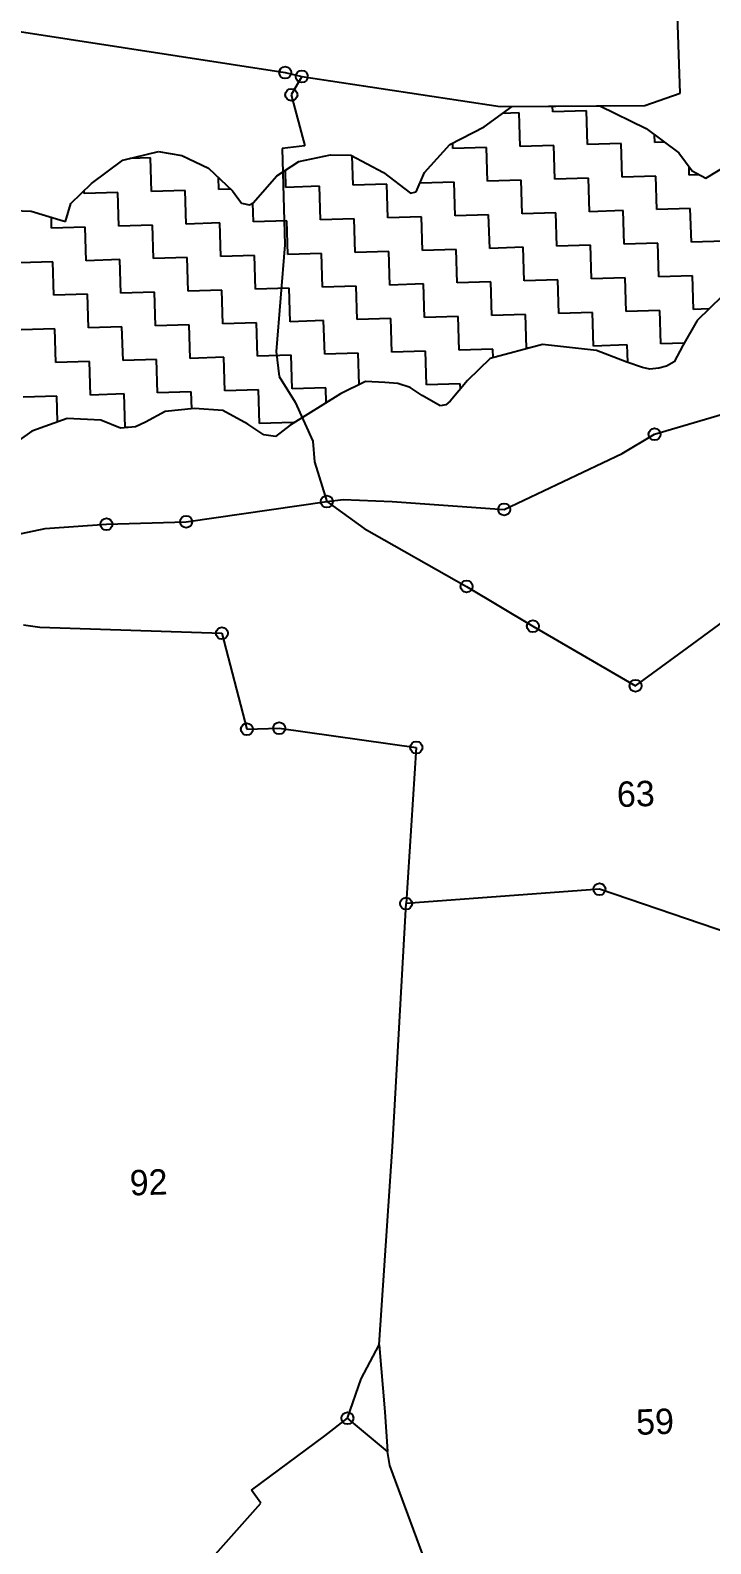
# Model space of a CAD drawing. Header units: metres. Extents: x 322885 to 326856, y 1820433 to 1822952.
# Drawn here: x 324318 to 324723, y 1821499 to 1822399 of the extents above; entities that cross this region are included whole.
import ezdxf

# ---------------------------------------------------------------- set-up
doc = ezdxf.new("R2010")
doc.units = ezdxf.units.M
for name, color, linetype in [('POLY_HATCH', 12, 'Continuous'), ('POLY_PARCEL', 6, 'Continuous'), ('TEXT_PARCEL', 7, 'Continuous')]:
    doc.layers.add(name, color=color, linetype=linetype)
doc.styles.add('TEXT_MAP', font='', dxfattribs={"height": 0.5})
doc.styles.get('TEXT_MAP').set_extended_font_data('Kruti Dev 050')

msp = doc.modelspace()

# ---------------------------------------------------------------- linework, layer by layer
for centre in [(324469.85, 1822373.77), (324479.7, 1822371.46), (324473.49, 1822360.63), (324689.34, 1822158.68), (324494.56, 1822118.7), (324363.62, 1822105.22), (324410.97, 1822106.67), (324599.98, 1822114.02), (324577.63, 1822068.28), (324617.03, 1822044.51), (324432.29, 1822040.37), (324678.02, 1822009.16), (324447.12, 1821983.32), (324466.29, 1821983.91), (324547.76, 1821972.46), (324656.51, 1821888.18), (324541.63, 1821879.63), (324506.84, 1821573.6)]:
    msp.add_circle(centre, 3.57)
at = {"layer": 'POLY_HATCH'}
for p, q in [((324588.09, 1822341.51), (324604.8, 1822353.65)), ((324604.8, 1822353.65), (324656.76, 1822354.06)), ((324656.76, 1822354.06), (324684.3, 1822340.45)), ((324567.62, 1822331.08), (324588.09, 1822341.51)), ((324684.3, 1822340.45), (324703.79, 1822326.05)), ((324373.3, 1822321.67), (324394.51, 1822326.94)), ((324394.51, 1822326.94), (324408.44, 1822324.48)), ((324477.85, 1822320.83), (324496.78, 1822324.87)), ((324496.78, 1822324.87), (324508.91, 1822324.67)), ((324552.53, 1822314.47), (324567.62, 1822331.08)), ((324703.79, 1822326.05), (324711.63, 1822315.33)), ((324354.67, 1822307.84), (324373.3, 1822321.67)), ((324408.44, 1822324.48), (324424.27, 1822316.89)), ((324424.27, 1822316.89), (324438.53, 1822303.48)), ((324464.83, 1822312.36), (324477.85, 1822320.83)), ((324508.91, 1822324.67), (324528.29, 1822314.3)), ((324719.85, 1822310.97), (324732.89, 1822318.87)), ((324342.47, 1822295.87), (324354.67, 1822307.84)), ((324450.88, 1822296.36), (324464.83, 1822312.36)), ((324528.29, 1822314.3), (324544.25, 1822302.1)), ((324547.69, 1822302.78), (324552.53, 1822314.47)), ((324711.63, 1822315.33), (324719.85, 1822310.97)), ((324438.53, 1822303.48), (324443.96, 1822296.15)), ((324544.25, 1822302.1), (324547.69, 1822302.78)), ((324308.29, 1822291.77), (324318.83, 1822291.42)), ((324318.83, 1822291.42), (324335.97, 1822286.17)), ((324339.4, 1822285.26), (324342.47, 1822295.87)), ((324443.96, 1822296.15), (324448.61, 1822295.14)), ((324448.61, 1822295.14), (324450.88, 1822296.36)), ((324335.97, 1822286.17), (324339.4, 1822285.26)), ((324729.44, 1822240.87), (324714.55, 1822226.4)), ((324714.55, 1822226.4), (324706.2, 1822211.48)), ((324622.67, 1822212.19), (324591.69, 1822203.73)), ((324654.75, 1822208.61), (324622.67, 1822212.19)), ((324672.9, 1822201.67), (324654.75, 1822208.61)), ((324706.2, 1822211.48), (324700.95, 1822201.87)), ((324591.69, 1822203.73), (324578.11, 1822190.6)), ((324682.13, 1822198.37), (324672.9, 1822201.67)), ((324696.46, 1822199.13), (324691.93, 1822198.01)), ((324700.95, 1822201.87), (324696.46, 1822199.13)), ((324517.48, 1822190.07), (324502.8, 1822182.67)), ((324529.1, 1822189.43), (324517.48, 1822190.07)), ((324578.11, 1822190.6), (324567.88, 1822178.37)), ((324686.4, 1822197.52), (324682.13, 1822198.37)), ((324691.93, 1822198.01), (324686.4, 1822197.52)), ((324502.8, 1822182.67), (324472.87, 1822164.21)), ((324536.73, 1822189), (324529.1, 1822189.43)), ((324544.1, 1822186.58), (324536.73, 1822189)), ((324551.2, 1822181.83), (324544.1, 1822186.58)), ((324562, 1822175.54), (324551.2, 1822181.83)), ((324398.53, 1822172.19), (324386.79, 1822165.87)), ((324415.91, 1822174.05), (324398.53, 1822172.19)), ((324432.84, 1822172.92), (324415.91, 1822174.05)), ((324447.67, 1822164.76), (324432.84, 1822172.92)), ((324565.29, 1822176.31), (324562, 1822175.54)), ((324567.88, 1822178.37), (324565.29, 1822176.31)), ((324340.33, 1822168.09), (324319.36, 1822160.5)), ((324360.25, 1822167.05), (324340.33, 1822168.09)), ((324371.99, 1822162.44), (324360.25, 1822167.05)), ((324380.91, 1822163.05), (324371.99, 1822162.44)), ((324386.79, 1822165.87), (324380.91, 1822163.05)), ((324457.15, 1822158.43), (324447.67, 1822164.76)), ((324472.87, 1822164.21), (324464.14, 1822157.32)), ((324319.36, 1822160.5), (324305.6, 1822150.76)), ((324464.14, 1822157.32), (324457.15, 1822158.43))]:
    msp.add_line(p, q, dxfattribs=at)
at = {"layer": 'POLY_HATCH', "linetype": 'Continuous'}
for p, q in [((324628.84, 1822350.38), (324628.74, 1822353.83)), ((324608.87, 1822349.77), (324599.05, 1822349.47)), ((324609.48, 1822329.8), (324608.87, 1822349.77)), ((324648.81, 1822351), (324628.84, 1822350.38)), ((324649.42, 1822331.02), (324648.81, 1822351)), ((324689.37, 1822332.25), (324689.23, 1822336.81)), ((324569.54, 1822328.58), (324569.43, 1822332)), ((324589.51, 1822329.19), (324569.54, 1822328.58)), ((324590.12, 1822309.22), (324589.51, 1822329.19)), ((324629.45, 1822330.41), (324609.48, 1822329.8)), ((324630.06, 1822310.44), (324629.45, 1822330.41)), ((324669.4, 1822331.63), (324649.42, 1822331.02)), ((324670.01, 1822311.66), (324669.4, 1822331.63)), ((324695.17, 1822332.42), (324689.37, 1822332.25)), ((324389.79, 1822323.08), (324377.45, 1822322.7)), ((324390.4, 1822303.11), (324389.79, 1822323.08)), ((324409.76, 1822323.69), (324409.75, 1822323.85)), ((324410.06, 1822323.7), (324409.76, 1822323.69)), ((324470.29, 1822305.55), (324469.98, 1822315.71)), ((324510.23, 1822306.77), (324509.7, 1822324.25)), ((324709.95, 1822312.88), (324709.8, 1822317.84)), ((324430.34, 1822304.33), (324430.13, 1822311.38)), ((324530.2, 1822307.39), (324510.23, 1822306.77)), ((324530.81, 1822287.41), (324530.2, 1822307.39)), ((324550.17, 1822308), (324550.15, 1822308.72)), ((324570.15, 1822308.61), (324550.17, 1822308)), ((324570.76, 1822288.64), (324570.15, 1822308.61)), ((324610.09, 1822309.83), (324590.12, 1822309.22)), ((324610.7, 1822289.86), (324610.09, 1822309.83)), ((324650.04, 1822311.05), (324630.06, 1822310.44)), ((324650.65, 1822291.08), (324650.04, 1822311.05)), ((324689.98, 1822312.27), (324670.01, 1822311.66)), ((324690.59, 1822292.3), (324689.98, 1822312.27)), ((324715.9, 1822313.07), (324709.95, 1822312.88)), ((324350.45, 1822301.89), (324350.4, 1822303.65)), ((324370.43, 1822302.5), (324350.45, 1822301.89)), ((324371.04, 1822282.52), (324370.43, 1822302.5)), ((324410.37, 1822303.72), (324390.4, 1822303.11)), ((324410.98, 1822283.75), (324410.37, 1822303.72)), ((324437.4, 1822304.55), (324430.34, 1822304.33)), ((324490.26, 1822306.16), (324470.29, 1822305.55)), ((324490.87, 1822286.19), (324490.26, 1822306.16)), ((324450.93, 1822284.97), (324450.58, 1822296.2)), ((324590.73, 1822289.25), (324570.76, 1822288.64)), ((324591.34, 1822269.27), (324590.73, 1822289.25)), ((324630.67, 1822290.47), (324610.7, 1822289.86)), ((324631.29, 1822270.5), (324630.67, 1822290.47)), ((324670.62, 1822291.69), (324650.65, 1822291.08)), ((324671.23, 1822271.72), (324670.62, 1822291.69)), ((324710.56, 1822292.91), (324690.59, 1822292.3)), ((324711.17, 1822272.94), (324710.56, 1822292.91)), ((324331.09, 1822281.3), (324330.9, 1822287.73)), ((324351.07, 1822281.91), (324331.09, 1822281.3)), ((324351.68, 1822261.94), (324351.07, 1822281.91)), ((324391.01, 1822283.14), (324371.04, 1822282.52)), ((324391.62, 1822263.16), (324391.01, 1822283.14)), ((324430.95, 1822284.36), (324410.98, 1822283.75)), ((324431.56, 1822264.39), (324430.95, 1822284.36)), ((324470.9, 1822285.58), (324450.93, 1822284.97)), ((324471.51, 1822265.61), (324470.9, 1822285.58)), ((324510.84, 1822286.8), (324490.87, 1822286.19)), ((324511.45, 1822266.83), (324510.84, 1822286.8)), ((324550.79, 1822288.02), (324530.81, 1822287.41)), ((324551.4, 1822268.05), (324550.79, 1822288.02)), ((324651.26, 1822271.11), (324631.29, 1822270.5)), ((324651.87, 1822251.14), (324651.26, 1822271.11)), ((324691.2, 1822272.33), (324671.23, 1822271.72)), ((324691.81, 1822252.36), (324691.2, 1822272.33)), ((324731.15, 1822273.55), (324711.17, 1822272.94)), ((324371.65, 1822262.55), (324351.68, 1822261.94)), ((324372.26, 1822242.58), (324371.65, 1822262.55)), ((324411.59, 1822263.77), (324391.62, 1822263.16)), ((324412.2, 1822243.8), (324411.59, 1822263.77)), ((324451.54, 1822265), (324431.56, 1822264.39)), ((324452.15, 1822245.02), (324451.54, 1822265)), ((324491.48, 1822266.22), (324471.51, 1822265.61)), ((324492.09, 1822246.25), (324491.48, 1822266.22)), ((324531.43, 1822267.44), (324511.45, 1822266.83)), ((324532.04, 1822247.47), (324531.43, 1822267.44)), ((324571.37, 1822268.66), (324551.4, 1822268.05)), ((324571.98, 1822248.69), (324571.37, 1822268.66)), ((324611.31, 1822269.89), (324591.34, 1822269.27)), ((324611.92, 1822249.91), (324611.31, 1822269.89)), ((324331.7, 1822261.33), (324311.73, 1822260.72)), ((324332.32, 1822241.36), (324331.7, 1822261.33)), ((324711.78, 1822252.97), (324691.81, 1822252.36)), ((324712.4, 1822233), (324711.78, 1822252.97)), ((324432.18, 1822244.41), (324412.2, 1822243.8)), ((324432.79, 1822224.44), (324432.18, 1822244.41)), ((324472.12, 1822245.64), (324452.15, 1822245.02)), ((324472.73, 1822225.66), (324472.12, 1822245.64)), ((324512.06, 1822246.86), (324492.09, 1822246.25)), ((324512.68, 1822226.89), (324512.06, 1822246.86)), ((324552.01, 1822248.08), (324532.04, 1822247.47)), ((324552.62, 1822228.11), (324552.01, 1822248.08)), ((324591.95, 1822249.3), (324571.98, 1822248.69)), ((324592.56, 1822229.33), (324591.95, 1822249.3)), ((324631.9, 1822250.52), (324611.92, 1822249.91)), ((324632.51, 1822230.55), (324631.9, 1822250.52)), ((324671.84, 1822251.75), (324651.87, 1822251.14)), ((324672.45, 1822231.77), (324671.84, 1822251.75)), ((324352.29, 1822241.97), (324332.32, 1822241.36)), ((324352.9, 1822222), (324352.29, 1822241.97)), ((324392.23, 1822243.19), (324372.26, 1822242.58)), ((324392.84, 1822223.22), (324392.23, 1822243.19)), ((324492.7, 1822226.27), (324472.73, 1822225.66)), ((324493.31, 1822206.3), (324492.7, 1822226.27)), ((324532.65, 1822227.5), (324512.68, 1822226.89)), ((324533.26, 1822207.52), (324532.65, 1822227.5)), ((324572.59, 1822228.72), (324552.62, 1822228.11)), ((324573.2, 1822208.75), (324572.59, 1822228.72)), ((324612.54, 1822229.94), (324592.56, 1822229.33)), ((324613.15, 1822209.97), (324612.54, 1822229.94)), ((324652.48, 1822231.16), (324632.51, 1822230.55)), ((324653.09, 1822211.19), (324652.48, 1822231.16)), ((324692.42, 1822232.39), (324672.45, 1822231.77)), ((324693.03, 1822212.41), (324692.42, 1822232.39)), ((324721.63, 1822233.28), (324712.4, 1822233)), ((324332.93, 1822221.39), (324312.95, 1822220.78)), ((324333.54, 1822201.41), (324332.93, 1822221.39)), ((324372.87, 1822222.61), (324352.9, 1822222)), ((324373.48, 1822202.64), (324372.87, 1822222.61)), ((324412.81, 1822223.83), (324392.84, 1822223.22)), ((324413.43, 1822203.86), (324412.81, 1822223.83)), ((324452.76, 1822225.05), (324432.79, 1822224.44)), ((324453.37, 1822205.08), (324452.76, 1822225.05)), ((324553.23, 1822208.14), (324533.26, 1822207.52)), ((324553.84, 1822188.16), (324553.23, 1822208.14)), ((324593.17, 1822209.36), (324573.2, 1822208.75)), ((324593.33, 1822204.18), (324593.17, 1822209.36)), ((324614.72, 1822210.02), (324613.15, 1822209.97)), ((324673.06, 1822211.8), (324653.09, 1822211.19)), ((324673.38, 1822201.5), (324673.06, 1822211.8)), ((324706.96, 1822212.84), (324693.03, 1822212.41)), ((324353.51, 1822202.03), (324333.54, 1822201.41)), ((324354.12, 1822182.05), (324353.51, 1822202.03)), ((324393.45, 1822203.25), (324373.48, 1822202.64)), ((324394.06, 1822183.28), (324393.45, 1822203.25)), ((324433.4, 1822204.47), (324413.43, 1822203.86)), ((324434.01, 1822184.5), (324433.4, 1822204.47)), ((324473.34, 1822205.69), (324453.37, 1822205.08)), ((324473.95, 1822185.72), (324473.34, 1822205.69)), ((324513.29, 1822206.91), (324493.31, 1822206.3)), ((324513.86, 1822188.24), (324513.29, 1822206.91)), ((324334.15, 1822181.44), (324314.18, 1822180.83)), ((324334.62, 1822166.03), (324334.15, 1822181.44)), ((324374.09, 1822182.66), (324354.12, 1822182.05)), ((324374.7, 1822162.69), (324374.09, 1822182.66)), ((324414.04, 1822183.89), (324394.06, 1822183.28)), ((324414.34, 1822173.89), (324414.04, 1822183.89)), ((324453.98, 1822185.11), (324434.01, 1822184.5)), ((324454.59, 1822165.14), (324453.98, 1822185.11)), ((324493.93, 1822186.33), (324473.95, 1822185.72)), ((324494.2, 1822177.37), (324493.93, 1822186.33)), ((324573.81, 1822188.77), (324553.84, 1822188.16)), ((324573.91, 1822185.59), (324573.81, 1822188.77)), ((324376.51, 1822162.75), (324374.7, 1822162.69)), ((324474.56, 1822165.75), (324454.59, 1822165.14)), ((324474.58, 1822165.26), (324474.56, 1822165.75))]:
    msp.add_line(p, q, dxfattribs=at)
at = {"layer": 'POLY_PARCEL'}
for p, q in [((324704.57, 1822361.5), (324700.12, 1822485.7)), ((324309.43, 1822398.63), (324469.85, 1822373.77)), ((324469.85, 1822373.77), (324479.7, 1822371.46)), ((324479.7, 1822371.46), (324473.49, 1822360.63)), ((324479.7, 1822371.46), (324597.56, 1822353.59)), ((324683.57, 1822354.27), (324704.57, 1822361.5)), ((324473.49, 1822360.63), (324481.58, 1822330.28)), ((324597.56, 1822353.59), (324683.57, 1822354.27)), ((324481.58, 1822330.28), (324467.95, 1822328.56)), ((324467.95, 1822328.56), (324469.7, 1822271.33)), ((324469.7, 1822271.33), (324464.47, 1822208.03)), ((324464.47, 1822208.03), (324466.23, 1822193.11)), ((324466.23, 1822193.11), (324475.82, 1822177.78)), ((324475.82, 1822177.78), (324486.31, 1822154.66)), ((324689.34, 1822158.68), (324729.59, 1822170.73)), ((324486.31, 1822154.66), (324487.33, 1822142.33)), ((324670.05, 1822147.27), (324689.34, 1822158.68)), ((324599.98, 1822114.02), (324670.05, 1822147.27)), ((324487.33, 1822142.33), (324494.56, 1822118.7)), ((324410.97, 1822106.67), (324494.56, 1822118.7)), ((324494.56, 1822118.7), (324504.33, 1822119.88)), ((324494.56, 1822118.7), (324516.67, 1822102.69)), ((324504.33, 1822119.88), (324533.48, 1822118.75)), ((324533.48, 1822118.75), (324599.98, 1822114.02)), ((324305.62, 1822098.04), (324327.14, 1822102.75)), ((324327.14, 1822102.75), (324363.62, 1822105.22)), ((324363.62, 1822105.22), (324410.97, 1822106.67)), ((324516.67, 1822102.69), (324577.63, 1822068.28)), ((324577.63, 1822068.28), (324617.03, 1822044.51)), ((324708.93, 1822031.78), (324743.06, 1822056.85)), ((324314.39, 1822045.47), (324324.03, 1822044.03)), ((324324.03, 1822044.03), (324432.29, 1822040.37)), ((324432.29, 1822040.37), (324447.12, 1821983.32)), ((324617.03, 1822044.51), (324678.02, 1822009.16)), ((324678.02, 1822009.16), (324708.93, 1822031.78)), ((324447.12, 1821983.32), (324466.29, 1821983.91)), ((324466.29, 1821983.91), (324547.76, 1821972.46)), ((324547.76, 1821972.46), (324541.63, 1821879.63)), ((324656.51, 1821888.18), (324541.63, 1821879.63)), ((324745.74, 1821857.84), (324656.51, 1821888.18)), ((324533.51, 1821735.17), (324541.63, 1821879.63)), ((324525.77, 1821617.32), (324533.51, 1821735.17)), ((324515.06, 1821596.95), (324525.77, 1821617.32)), ((324525.77, 1821617.32), (324529.01, 1821577.45)), ((324506.84, 1821573.6), (324515.06, 1821596.95)), ((324493.42, 1821563.19), (324506.84, 1821573.6)), ((324530.59, 1821553.86), (324506.84, 1821573.6)), ((324529.01, 1821577.45), (324530.59, 1821553.86)), ((324449.78, 1821530.76), (324493.42, 1821563.19)), ((324532.08, 1821545.49), (324530.59, 1821553.86)), ((324563.27, 1821461.18), (324532.08, 1821545.49)), ((324455.45, 1821523.06), (324449.78, 1821530.76)), ((324342.33, 1821396.64), (324455.45, 1821523.06))]:
    msp.add_line(p, q, dxfattribs=at)

# ---------------------------------------------------------------- texts
at = {"layer": 'TEXT_PARCEL', "style": 'TEXT_MAP'}
for s, p in [('63', (324667.15, 1821937.01)), ('92', (324377.7, 1821706.02)), ('59', (324678.57, 1821563.7))]:
    msp.add_text(s, height=15.104, rotation=1.75244, dxfattribs=at).set_placement(p)

doc.saveas('drawing.dxf')
